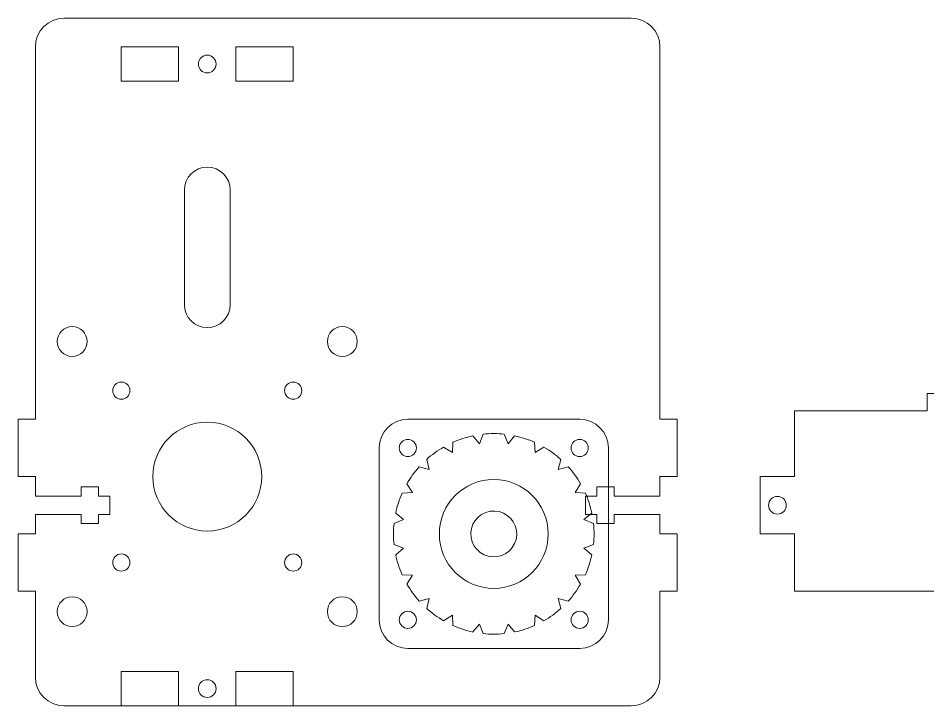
# Model space of a CAD drawing. Header units: centimetres. Extents: x -121 to 177, y -44 to 114.
# Drawn here: x 97.9 to 113.78, y 12.15 to 24.15 of the extents above; entities that cross this region are included whole.
import ezdxf

# ---------------------------------------------------------------- set-up
doc = ezdxf.new("R2010")
doc.units = ezdxf.units.CM
doc.header["$MEASUREMENT"] = 0
doc.layers.add('Layer 1', color=7, linetype='Continuous')

msp = doc.modelspace()

# ---------------------------------------------------------------- linework, layer by layer
at = {"layer": 'Layer 1', "lineweight": 18}
for centre in [(98.843, 18.507), (103.557, 18.507), (98.843, 13.793), (103.557, 13.793)]:
    msp.add_ellipse(centre, major_axis=(0, 0.2605), ratio=1, dxfattribs=at)
at = {"layer": 'Layer 1', "lineweight": 9}
for points, knots in [([(98.2, 14.15), (98.2, 14.15), (97.9, 14.15), (97.9, 14.15), (97.9, 14.15), (97.9, 14.15), (97.9, 15.15), (97.9, 15.15), (97.9, 15.15), (97.9, 15.15), (98.2, 15.15), (98.2, 15.15), (98.2, 15.15), (98.2, 15.15), (98.2, 15.49), (98.2, 15.49), (98.2, 15.49), (98.2, 15.49), (99, 15.49), (99, 15.49), (99, 15.49), (99, 15.49), (99, 15.33), (99, 15.33), (99, 15.33), (99, 15.33), (99.3, 15.33), (99.3, 15.33), (99.3, 15.33), (99.3, 15.33), (99.3, 15.49), (99.3, 15.49), (99.3, 15.49), (99.3, 15.49), (99.5, 15.49), (99.5, 15.49), (99.5, 15.49), (99.5, 15.49), (99.5, 15.81), (99.5, 15.81), (99.5, 15.81), (99.5, 15.81), (99.3, 15.81), (99.3, 15.81), (99.3, 15.81), (99.3, 15.81), (99.3, 15.97), (99.3, 15.97), (99.3, 15.97), (99.3, 15.97), (99, 15.97), (99, 15.97), (99, 15.97), (99, 15.97), (99, 15.81), (99, 15.81), (99, 15.81), (99, 15.81), (98.2, 15.81), (98.2, 15.81), (98.2, 15.81), (98.2, 15.81), (98.2, 16.15), (98.2, 16.15), (98.2, 16.15), (98.2, 16.15), (97.9, 16.15), (97.9, 16.15), (97.9, 16.15), (97.9, 16.15), (97.9, 17.15), (97.9, 17.15), (97.9, 17.15), (97.9, 17.15), (98.2, 17.15), (98.2, 17.15), (98.2, 17.15), (98.2, 17.15), (98.2, 23.65), (98.2, 23.65), (98.2, 23.65), (98.2, 23.92609), (98.42391, 24.15), (98.7, 24.15), (98.7, 24.15), (98.7, 24.15), (108.6, 24.15), (108.6, 24.15), (108.6, 24.15), (108.87609, 24.15), (109.1, 23.92609), (109.1, 23.65), (109.1, 23.65), (109.1, 23.65), (109.1, 17.15), (109.1, 17.15), (109.1, 17.15), (109.1, 17.15), (109.4, 17.15), (109.4, 17.15), (109.4, 17.15), (109.4, 17.15), (109.4, 16.15), (109.4, 16.15), (109.4, 16.15), (109.4, 16.15), (109.1, 16.15), (109.1, 16.15), (109.1, 16.15), (109.1, 16.15), (109.1, 15.81), (109.1, 15.81), (109.1, 15.81), (109.1, 15.81), (108.3, 15.81), (108.3, 15.81), (108.3, 15.81), (108.3, 15.81), (108.3, 15.97), (108.3, 15.97), (108.3, 15.97), (108.3, 15.97), (108, 15.97), (108, 15.97), (108, 15.97), (108, 15.97), (108, 15.81), (108, 15.81), (108, 15.81), (108, 15.81), (107.8, 15.81), (107.8, 15.81), (107.8, 15.81), (107.8, 15.81), (107.8, 15.49), (107.8, 15.49), (107.8, 15.49), (107.8, 15.49), (108, 15.49), (108, 15.49), (108, 15.49), (108, 15.49), (108, 15.33), (108, 15.33), (108, 15.33), (108, 15.33), (108.3, 15.33), (108.3, 15.33), (108.3, 15.33), (108.3, 15.33), (108.3, 15.49), (108.3, 15.49), (108.3, 15.49), (108.3, 15.49), (109.1, 15.49), (109.1, 15.49), (109.1, 15.49), (109.1, 15.49), (109.1, 15.15), (109.1, 15.15), (109.1, 15.15), (109.1, 15.15), (109.4, 15.15), (109.4, 15.15), (109.4, 15.15), (109.4, 15.15), (109.4, 14.15), (109.4, 14.15), (109.4, 14.15), (109.4, 14.15), (109.1, 14.15), (109.1, 14.15), (109.1, 14.15), (109.1, 14.15), (109.1, 12.65), (109.1, 12.65), (109.1, 12.65), (109.1, 12.37391), (108.87609, 12.15), (108.6, 12.15), (108.6, 12.15), (108.6, 12.15), (98.7, 12.15), (98.7, 12.15), (98.7, 12.15), (98.42391, 12.15), (98.2, 12.37391), (98.2, 12.65), (98.2, 12.65), (98.2, 12.65), (98.2, 14.15), (98.2, 14.15)], [0, 0, 0, 0, 0.02083333, 0.02083333, 0.02083333, 0.02083333, 0.04166667, 0.04166667, 0.04166667, 0.04166667, 0.0625, 0.0625, 0.0625, 0.0625, 0.08333333, 0.08333333, 0.08333333, 0.08333333, 0.10416667, 0.10416667, 0.10416667, 0.10416667, 0.125, 0.125, 0.125, 0.125, 0.14583333, 0.14583333, 0.14583333, 0.14583333, 0.16666667, 0.16666667, 0.16666667, 0.16666667, 0.1875, 0.1875, 0.1875, 0.1875, 0.20833333, 0.20833333, 0.20833333, 0.20833333, 0.22916667, 0.22916667, 0.22916667, 0.22916667, 0.25, 0.25, 0.25, 0.25, 0.27083333, 0.27083333, 0.27083333, 0.27083333, 0.29166667, 0.29166667, 0.29166667, 0.29166667, 0.3125, 0.3125, 0.3125, 0.3125, 0.33333333, 0.33333333, 0.33333333, 0.33333333, 0.35416667, 0.35416667, 0.35416667, 0.35416667, 0.375, 0.375, 0.375, 0.375, 0.39583333, 0.39583333, 0.39583333, 0.39583333, 0.41666667, 0.41666667, 0.41666667, 0.41666667, 0.4375, 0.4375, 0.4375, 0.4375, 0.45833333, 0.45833333, 0.45833333, 0.45833333, 0.47916667, 0.47916667, 0.47916667, 0.47916667, 0.5, 0.5, 0.5, 0.5, 0.52083333, 0.52083333, 0.52083333, 0.52083333, 0.54166667, 0.54166667, 0.54166667, 0.54166667, 0.5625, 0.5625, 0.5625, 0.5625, 0.58333333, 0.58333333, 0.58333333, 0.58333333, 0.60416667, 0.60416667, 0.60416667, 0.60416667, 0.625, 0.625, 0.625, 0.625, 0.64583333, 0.64583333, 0.64583333, 0.64583333, 0.66666667, 0.66666667, 0.66666667, 0.66666667, 0.6875, 0.6875, 0.6875, 0.6875, 0.70833333, 0.70833333, 0.70833333, 0.70833333, 0.72916667, 0.72916667, 0.72916667, 0.72916667, 0.75, 0.75, 0.75, 0.75, 0.77083333, 0.77083333, 0.77083333, 0.77083333, 0.79166667, 0.79166667, 0.79166667, 0.79166667, 0.8125, 0.8125, 0.8125, 0.8125, 0.83333333, 0.83333333, 0.83333333, 0.83333333, 0.85416667, 0.85416667, 0.85416667, 0.85416667, 0.875, 0.875, 0.875, 0.875, 0.89583333, 0.89583333, 0.89583333, 0.89583333, 0.91666667, 0.91666667, 0.91666667, 0.91666667, 0.9375, 0.9375, 0.9375, 0.9375, 0.95833333, 0.95833333, 0.95833333, 0.95833333, 0.97916667, 0.97916667, 0.97916667, 0.97916667, 1, 1, 1, 1]), ([(99.7, 23.65), (99.7, 23.65), (100.7, 23.65), (100.7, 23.65), (100.7, 23.65), (100.7, 23.65), (100.7, 23.05), (100.7, 23.05), (100.7, 23.05), (100.7, 23.05), (99.7, 23.05), (99.7, 23.05), (99.7, 23.05), (99.7, 23.05), (99.7, 23.65), (99.7, 23.65)], [0, 0, 0, 0, 0.25, 0.25, 0.25, 0.25, 0.5, 0.5, 0.5, 0.5, 0.75, 0.75, 0.75, 0.75, 1, 1, 1, 1]), ([(101.2, 23.505), (101.28559, 23.505), (101.355, 23.43559), (101.355, 23.35), (101.355, 23.35), (101.355, 23.26441), (101.28559, 23.195), (101.2, 23.195), (101.2, 23.195), (101.11441, 23.195), (101.045, 23.26441), (101.045, 23.35), (101.045, 23.35), (101.045, 23.43559), (101.11441, 23.505), (101.2, 23.505)], [0, 0, 0, 0, 0.25, 0.25, 0.25, 0.25, 0.5, 0.5, 0.5, 0.5, 0.75, 0.75, 0.75, 0.75, 1, 1, 1, 1]), ([(101.7, 23.65), (101.7, 23.65), (102.7, 23.65), (102.7, 23.65), (102.7, 23.65), (102.7, 23.65), (102.7, 23.05), (102.7, 23.05), (102.7, 23.05), (102.7, 23.05), (101.7, 23.05), (101.7, 23.05), (101.7, 23.05), (101.7, 23.05), (101.7, 23.65), (101.7, 23.65)], [0, 0, 0, 0, 0.25, 0.25, 0.25, 0.25, 0.5, 0.5, 0.5, 0.5, 0.75, 0.75, 0.75, 0.75, 1, 1, 1, 1]), ([(116.7625, 17.3), (116.7625, 17.3), (116.7625, 17.6), (116.7625, 17.6), (116.7625, 17.6), (116.7625, 17.6), (115.7625, 17.6), (115.7625, 17.6), (115.7625, 17.6), (115.7625, 17.6), (115.7625, 17.3), (115.7625, 17.3), (115.7625, 17.3), (115.7625, 17.3), (115.4225, 17.3), (115.4225, 17.3), (115.4225, 17.3), (115.4225, 17.3), (115.4225, 16.5), (115.4225, 16.5), (115.4225, 16.5), (115.4225, 16.5), (115.5825, 16.5), (115.5825, 16.5), (115.5825, 16.5), (115.5825, 16.5), (115.5825, 16.2), (115.5825, 16.2), (115.5825, 16.2), (115.5825, 16.2), (115.4225, 16.2), (115.4225, 16.2), (115.4225, 16.2), (115.4225, 16.2), (115.4225, 16), (115.4225, 16), (115.4225, 16), (115.4225, 16), (115.1025, 16), (115.1025, 16), (115.1025, 16), (115.1025, 16), (115.1025, 16.2), (115.1025, 16.2), (115.1025, 16.2), (115.1025, 16.2), (114.9425, 16.2), (114.9425, 16.2), (114.9425, 16.2), (114.9425, 16.2), (114.9425, 16.5), (114.9425, 16.5), (114.9425, 16.5), (114.9425, 16.5), (115.1025, 16.5), (115.1025, 16.5), (115.1025, 16.5), (115.1025, 16.5), (115.1025, 17.3), (115.1025, 17.3), (115.1025, 17.3), (115.1025, 17.3), (114.7625, 17.3), (114.7625, 17.3), (114.7625, 17.3), (114.7625, 17.3), (114.7625, 17.6), (114.7625, 17.6), (114.7625, 17.6), (114.7625, 17.6), (113.7625, 17.6), (113.7625, 17.6), (113.7625, 17.6), (113.7625, 17.6), (113.7625, 17.3), (113.7625, 17.3), (113.7625, 17.3), (111.85503, 17.3), (113.35746, 17.3), (111.45, 17.3), (111.45, 17.3), (111.45, 17.3), (111.45, 16.15), (111.45, 16.15), (111.45, 16.15), (111.45, 16.15), (110.85, 16.15), (110.85, 16.15), (110.85, 16.15), (110.85, 16.15), (110.85, 15.15), (110.85, 15.15), (110.85, 15.15), (110.85, 15.15), (111.45, 15.15), (111.45, 15.15), (111.45, 15.15), (111.45, 15.15), (111.45, 14.15), (111.45, 14.15), (111.45, 14.15), (111.45, 14.15), (119.05, 14.15), (119.05, 14.15), (119.05, 14.15), (119.05, 14.15), (119.05, 15.15), (119.05, 15.15), (119.05, 15.15), (119.05, 15.15), (119.65, 15.15), (119.65, 15.15), (119.65, 15.15), (119.65, 15.15), (119.65, 16.15), (119.65, 16.15), (119.65, 16.15), (119.65, 16.15), (119.05, 16.15), (119.05, 16.15), (119.05, 16.15), (119.05, 16.15), (119.05, 17.3), (119.05, 17.3), (119.05, 17.3), (118.42413, 17.3), (117.38837, 17.3), (116.7625, 17.3)], [0, 0, 0, 0, 0.03125, 0.03125, 0.03125, 0.03125, 0.0625, 0.0625, 0.0625, 0.0625, 0.09375, 0.09375, 0.09375, 0.09375, 0.125, 0.125, 0.125, 0.125, 0.15625, 0.15625, 0.15625, 0.15625, 0.1875, 0.1875, 0.1875, 0.1875, 0.21875, 0.21875, 0.21875, 0.21875, 0.25, 0.25, 0.25, 0.25, 0.28125, 0.28125, 0.28125, 0.28125, 0.3125, 0.3125, 0.3125, 0.3125, 0.34375, 0.34375, 0.34375, 0.34375, 0.375, 0.375, 0.375, 0.375, 0.40625, 0.40625, 0.40625, 0.40625, 0.4375, 0.4375, 0.4375, 0.4375, 0.46875, 0.46875, 0.46875, 0.46875, 0.5, 0.5, 0.5, 0.5, 0.53125, 0.53125, 0.53125, 0.53125, 0.5625, 0.5625, 0.5625, 0.5625, 0.59375, 0.59375, 0.59375, 0.59375, 0.625, 0.625, 0.625, 0.625, 0.65625, 0.65625, 0.65625, 0.65625, 0.6875, 0.6875, 0.6875, 0.6875, 0.71875, 0.71875, 0.71875, 0.71875, 0.75, 0.75, 0.75, 0.75, 0.78125, 0.78125, 0.78125, 0.78125, 0.8125, 0.8125, 0.8125, 0.8125, 0.84375, 0.84375, 0.84375, 0.84375, 0.875, 0.875, 0.875, 0.875, 0.90625, 0.90625, 0.90625, 0.90625, 0.9375, 0.9375, 0.9375, 0.9375, 0.96875, 0.96875, 0.96875, 0.96875, 1, 1, 1, 1]), ([(110.995, 15.65), (110.995, 15.73559), (111.06441, 15.805), (111.15, 15.805), (111.15, 15.805), (111.23559, 15.805), (111.305, 15.73559), (111.305, 15.65), (111.305, 15.65), (111.305, 15.56441), (111.23559, 15.495), (111.15, 15.495), (111.15, 15.495), (111.06441, 15.495), (110.995, 15.56441), (110.995, 15.65)], [0, 0, 0, 0, 0.25, 0.25, 0.25, 0.25, 0.5, 0.5, 0.5, 0.5, 0.75, 0.75, 0.75, 0.75, 1, 1, 1, 1]), ([(99.7, 12.75), (99.7, 12.75), (100.7, 12.75), (100.7, 12.75), (100.7, 12.75), (100.7, 12.75), (100.7, 12.15), (100.7, 12.15), (100.7, 12.15), (100.7, 12.15), (99.7, 12.15), (99.7, 12.15), (99.7, 12.15), (99.7, 12.15), (99.7, 12.75), (99.7, 12.75)], [0, 0, 0, 0, 0.25, 0.25, 0.25, 0.25, 0.5, 0.5, 0.5, 0.5, 0.75, 0.75, 0.75, 0.75, 1, 1, 1, 1]), ([(101.7, 12.75), (101.7, 12.75), (102.7, 12.75), (102.7, 12.75), (102.7, 12.75), (102.7, 12.75), (102.7, 12.15), (102.7, 12.15), (102.7, 12.15), (102.7, 12.15), (101.7, 12.15), (101.7, 12.15), (101.7, 12.15), (101.7, 12.15), (101.7, 12.75), (101.7, 12.75)], [0, 0, 0, 0, 0.25, 0.25, 0.25, 0.25, 0.5, 0.5, 0.5, 0.5, 0.75, 0.75, 0.75, 0.75, 1, 1, 1, 1]), ([(101.2, 12.605), (101.28559, 12.605), (101.355, 12.53559), (101.355, 12.45), (101.355, 12.45), (101.355, 12.36441), (101.28559, 12.295), (101.2, 12.295), (101.2, 12.295), (101.11441, 12.295), (101.045, 12.36441), (101.045, 12.45), (101.045, 12.45), (101.045, 12.53559), (101.11441, 12.605), (101.2, 12.605)], [0, 0, 0, 0, 0.25, 0.25, 0.25, 0.25, 0.5, 0.5, 0.5, 0.5, 0.75, 0.75, 0.75, 0.75, 1, 1, 1, 1])]:
    msp.add_open_spline(points, degree=3, knots=knots, dxfattribs=at)
at = {"layer": 'Layer 1', "lineweight": 18}
for points, knots in [([(101.6, 19.15), (101.6, 19.15), (101.6, 20.92912), (101.6, 21.15), (101.6, 21.15), (101.6, 21.37088), (101.42088, 21.55), (101.2, 21.55), (101.2, 21.55), (100.97912, 21.55), (100.8, 21.37088), (100.8, 21.15), (100.8, 21.15), (100.8, 20.92912), (100.8, 19.15), (100.8, 19.15), (100.8, 19.15), (100.8, 18.92912), (100.97912, 18.75), (101.2, 18.75), (101.2, 18.75), (101.42088, 18.75), (101.6, 18.92912), (101.6, 19.15)], [0, 0, 0, 0, 0.16666667, 0.16666667, 0.16666667, 0.16666667, 0.33333333, 0.33333333, 0.33333333, 0.33333333, 0.5, 0.5, 0.5, 0.5, 0.66666667, 0.66666667, 0.66666667, 0.66666667, 0.83333333, 0.83333333, 0.83333333, 0.83333333, 1, 1, 1, 1]), ([(99.7, 17.8), (99.78283, 17.8), (99.85, 17.73283), (99.85, 17.65), (99.85, 17.65), (99.85, 17.56717), (99.78283, 17.5), (99.7, 17.5), (99.7, 17.5), (99.61717, 17.5), (99.55, 17.56717), (99.55, 17.65), (99.55, 17.65), (99.55, 17.73283), (99.61717, 17.8), (99.7, 17.8)], [0, 0, 0, 0, 0.25, 0.25, 0.25, 0.25, 0.5, 0.5, 0.5, 0.5, 0.75, 0.75, 0.75, 0.75, 1, 1, 1, 1]), ([(102.7, 17.8), (102.78283, 17.8), (102.85, 17.73283), (102.85, 17.65), (102.85, 17.65), (102.85, 17.56717), (102.78283, 17.5), (102.7, 17.5), (102.7, 17.5), (102.61717, 17.5), (102.55, 17.56717), (102.55, 17.65), (102.55, 17.65), (102.55, 17.73283), (102.61717, 17.8), (102.7, 17.8)], [0, 0, 0, 0, 0.25, 0.25, 0.25, 0.25, 0.5, 0.5, 0.5, 0.5, 0.75, 0.75, 0.75, 0.75, 1, 1, 1, 1]), ([(101.2, 17.1), (101.72458, 17.1), (102.15, 16.67458), (102.15, 16.15), (102.15, 16.15), (102.15, 15.62542), (101.72458, 15.2), (101.2, 15.2), (101.2, 15.2), (100.67542, 15.2), (100.25, 15.62542), (100.25, 16.15), (100.25, 16.15), (100.25, 16.67458), (100.67542, 17.1), (101.2, 17.1)], [0, 0, 0, 0, 0.25, 0.25, 0.25, 0.25, 0.5, 0.5, 0.5, 0.5, 0.75, 0.75, 0.75, 0.75, 1, 1, 1, 1]), ([(99.7, 14.8), (99.78283, 14.8), (99.85, 14.73283), (99.85, 14.65), (99.85, 14.65), (99.85, 14.56717), (99.78283, 14.5), (99.7, 14.5), (99.7, 14.5), (99.61717, 14.5), (99.55, 14.56717), (99.55, 14.65), (99.55, 14.65), (99.55, 14.73283), (99.61717, 14.8), (99.7, 14.8)], [0, 0, 0, 0, 0.25, 0.25, 0.25, 0.25, 0.5, 0.5, 0.5, 0.5, 0.75, 0.75, 0.75, 0.75, 1, 1, 1, 1]), ([(102.7, 14.8), (102.78283, 14.8), (102.85, 14.73283), (102.85, 14.65), (102.85, 14.65), (102.85, 14.56717), (102.78283, 14.5), (102.7, 14.5), (102.7, 14.5), (102.61717, 14.5), (102.55, 14.56717), (102.55, 14.65), (102.55, 14.65), (102.55, 14.73283), (102.61717, 14.8), (102.7, 14.8)], [0, 0, 0, 0, 0.25, 0.25, 0.25, 0.25, 0.5, 0.5, 0.5, 0.5, 0.75, 0.75, 0.75, 0.75, 1, 1, 1, 1])]:
    msp.add_open_spline(points, degree=3, knots=knots, dxfattribs=at)
at = {"layer": 'Layer 1', "color": 1, "lineweight": 18}
for points, knots in [([(104.2, 16.65), (104.2, 16.92609), (104.42391, 17.15), (104.7, 17.15), (104.7, 17.15), (104.7, 17.15), (107.7, 17.15), (107.7, 17.15), (107.7, 17.15), (107.97609, 17.15), (108.2, 16.92609), (108.2, 16.65), (108.2, 16.65), (108.2, 16.65), (108.2, 13.65), (108.2, 13.65), (108.2, 13.65), (108.2, 13.37391), (107.97609, 13.15), (107.7, 13.15), (107.7, 13.15), (107.7, 13.15), (104.7, 13.15), (104.7, 13.15), (104.7, 13.15), (104.42391, 13.15), (104.2, 13.37391), (104.2, 13.65), (104.2, 13.65), (104.2, 13.65), (104.2, 16.65), (104.2, 16.65)], [0, 0, 0, 0, 0.125, 0.125, 0.125, 0.125, 0.25, 0.25, 0.25, 0.25, 0.375, 0.375, 0.375, 0.375, 0.5, 0.5, 0.5, 0.5, 0.625, 0.625, 0.625, 0.625, 0.75, 0.75, 0.75, 0.75, 0.875, 0.875, 0.875, 0.875, 1, 1, 1, 1]), ([(104.7, 16.8), (104.78283, 16.8), (104.85, 16.73283), (104.85, 16.65), (104.85, 16.65), (104.85, 16.56717), (104.78283, 16.5), (104.7, 16.5), (104.7, 16.5), (104.61717, 16.5), (104.55, 16.56717), (104.55, 16.65), (104.55, 16.65), (104.55, 16.73283), (104.61717, 16.8), (104.7, 16.8)], [0, 0, 0, 0, 0.25, 0.25, 0.25, 0.25, 0.5, 0.5, 0.5, 0.5, 0.75, 0.75, 0.75, 0.75, 1, 1, 1, 1]), ([(107.7, 16.8), (107.78283, 16.8), (107.85, 16.73283), (107.85, 16.65), (107.85, 16.65), (107.85, 16.56717), (107.78283, 16.5), (107.7, 16.5), (107.7, 16.5), (107.61717, 16.5), (107.55, 16.56717), (107.55, 16.65), (107.55, 16.65), (107.55, 16.73283), (107.61717, 16.8), (107.7, 16.8)], [0, 0, 0, 0, 0.25, 0.25, 0.25, 0.25, 0.5, 0.5, 0.5, 0.5, 0.75, 0.75, 0.75, 0.75, 1, 1, 1, 1]), ([(106.2, 16.1), (106.72458, 16.1), (107.15, 15.67458), (107.15, 15.15), (107.15, 15.15), (107.15, 14.62542), (106.72458, 14.2), (106.2, 14.2), (106.2, 14.2), (105.67542, 14.2), (105.25, 14.62542), (105.25, 15.15), (105.25, 15.15), (105.25, 15.67458), (105.67542, 16.1), (106.2, 16.1)], [0, 0, 0, 0, 0.25, 0.25, 0.25, 0.25, 0.5, 0.5, 0.5, 0.5, 0.75, 0.75, 0.75, 0.75, 1, 1, 1, 1]), ([(104.7, 13.8), (104.78283, 13.8), (104.85, 13.73283), (104.85, 13.65), (104.85, 13.65), (104.85, 13.56717), (104.78283, 13.5), (104.7, 13.5), (104.7, 13.5), (104.61717, 13.5), (104.55, 13.56717), (104.55, 13.65), (104.55, 13.65), (104.55, 13.73283), (104.61717, 13.8), (104.7, 13.8)], [0, 0, 0, 0, 0.25, 0.25, 0.25, 0.25, 0.5, 0.5, 0.5, 0.5, 0.75, 0.75, 0.75, 0.75, 1, 1, 1, 1]), ([(107.7, 13.8), (107.78283, 13.8), (107.85, 13.73283), (107.85, 13.65), (107.85, 13.65), (107.85, 13.56717), (107.78283, 13.5), (107.7, 13.5), (107.7, 13.5), (107.61717, 13.5), (107.55, 13.56717), (107.55, 13.65), (107.55, 13.65), (107.55, 13.73283), (107.61717, 13.8), (107.7, 13.8)], [0, 0, 0, 0, 0.25, 0.25, 0.25, 0.25, 0.5, 0.5, 0.5, 0.5, 0.75, 0.75, 0.75, 0.75, 1, 1, 1, 1])]:
    msp.add_open_spline(points, degree=3, knots=knots, dxfattribs=at)
at = {"layer": 'Layer 1', "color": 30, "lineweight": 20}
for points, knots in [([(106.01705, 16.89043), (106.14091, 16.90355), (106.26337, 16.90329), (106.38298, 16.89077), (106.38298, 16.89077), (106.38298, 16.89077), (106.38294, 16.89046), (106.38294, 16.89046), (106.38294, 16.89046), (106.38294, 16.89046), (106.4491, 16.72274), (106.4491, 16.72274), (106.4491, 16.72274), (106.4491, 16.72274), (106.56385, 16.8618), (106.56385, 16.8618), (106.56385, 16.8618), (106.56385, 16.8618), (106.56392, 16.8621), (106.56392, 16.8621), (106.56392, 16.8621), (106.68438, 16.83644), (106.8009, 16.79821), (106.91182, 16.74866), (106.91182, 16.74866), (106.91182, 16.74866), (106.92291, 16.5688), (106.92291, 16.5688), (106.92291, 16.5688), (106.92291, 16.5688), (107.07479, 16.66544), (107.07479, 16.66544), (107.07479, 16.66544), (107.1807, 16.60419), (107.28, 16.53204), (107.37095, 16.45022), (107.37095, 16.45022), (107.37095, 16.45022), (107.32596, 16.27596), (107.32596, 16.27596), (107.32596, 16.27596), (107.32596, 16.27596), (107.5004, 16.32098), (107.5004, 16.32098), (107.5004, 16.32098), (107.58178, 16.23078), (107.65416, 16.13178), (107.71577, 16.02512), (107.71577, 16.02512), (107.71577, 16.02512), (107.71559, 16.02501), (107.71559, 16.02501), (107.71559, 16.02501), (107.71559, 16.02501), (107.61879, 15.87291), (107.61879, 15.87291), (107.61879, 15.87291), (107.61879, 15.87291), (107.79875, 15.86181), (107.79875, 15.86181), (107.79875, 15.86181), (107.79875, 15.86181), (107.79899, 15.86192), (107.79899, 15.86192), (107.79899, 15.86192), (107.84784, 15.75203), (107.88597, 15.63563), (107.91175, 15.51381), (107.91175, 15.51381), (107.91175, 15.51381), (107.77274, 15.3991), (107.77274, 15.3991), (107.77274, 15.3991), (107.77274, 15.3991), (107.94045, 15.33294), (107.94045, 15.33294), (107.94045, 15.33294), (107.95356, 15.2091), (107.95331, 15.08662), (107.9408, 14.96702), (107.9408, 14.96702), (107.9408, 14.96702), (107.94046, 14.96705), (107.94046, 14.96705), (107.94046, 14.96705), (107.94046, 14.96705), (107.77274, 14.9009), (107.77274, 14.9009), (107.77274, 14.9009), (107.77274, 14.9009), (107.9118, 14.78615), (107.9118, 14.78615), (107.9118, 14.78615), (107.9118, 14.78615), (107.91215, 14.78607), (107.91215, 14.78607), (107.91215, 14.78607), (107.8865, 14.66561), (107.84832, 14.54908), (107.79879, 14.43816), (107.79879, 14.43816), (107.79879, 14.43816), (107.79874, 14.43819), (107.79874, 14.43819), (107.79874, 14.43819), (107.79874, 14.43819), (107.6188, 14.42709), (107.6188, 14.42709), (107.6188, 14.42709), (107.6188, 14.42709), (107.71549, 14.27512), (107.71549, 14.27512), (107.71549, 14.27512), (107.65428, 14.16924), (107.58217, 14.06995), (107.50039, 13.97902), (107.50039, 13.97902), (107.50039, 13.97902), (107.32596, 14.02404), (107.32596, 14.02404), (107.32596, 14.02404), (107.32596, 14.02404), (107.37101, 13.84947), (107.37101, 13.84947), (107.37101, 13.84947), (107.37101, 13.84947), (107.37103, 13.84946), (107.37103, 13.84946), (107.37103, 13.84946), (107.28084, 13.76809), (107.18184, 13.69572), (107.07519, 13.63411), (107.07519, 13.63411), (107.07519, 13.63411), (107.07501, 13.63441), (107.07501, 13.63441), (107.07501, 13.63441), (107.07501, 13.63441), (106.92291, 13.73121), (106.92291, 13.73121), (106.92291, 13.73121), (106.92291, 13.73121), (106.91181, 13.55125), (106.91181, 13.55125), (106.91181, 13.55125), (106.91181, 13.55125), (106.9119, 13.55105), (106.9119, 13.55105), (106.9119, 13.55105), (106.80201, 13.5022), (106.68566, 13.46401), (106.56382, 13.43822), (106.56382, 13.43822), (106.56382, 13.43822), (106.4491, 13.57725), (106.4491, 13.57725), (106.4491, 13.57725), (106.4491, 13.57725), (106.38294, 13.40955), (106.38294, 13.40955), (106.38294, 13.40955), (106.25909, 13.39644), (106.13662, 13.39669), (106.01702, 13.4092), (106.01702, 13.4092), (106.01702, 13.4092), (106.01705, 13.40954), (106.01705, 13.40954), (106.01705, 13.40954), (106.01705, 13.40954), (105.9509, 13.57726), (105.9509, 13.57726), (105.9509, 13.57726), (105.9509, 13.57726), (105.83614, 13.4382), (105.83614, 13.4382), (105.83614, 13.4382), (105.83614, 13.4382), (105.83607, 13.43785), (105.83607, 13.43785), (105.83607, 13.43785), (105.71561, 13.4635), (105.59907, 13.50168), (105.48816, 13.55121), (105.48816, 13.55121), (105.48816, 13.55121), (105.48818, 13.55125), (105.48818, 13.55125), (105.48818, 13.55125), (105.48818, 13.55125), (105.47709, 13.7312), (105.47709, 13.7312), (105.47709, 13.7312), (105.47709, 13.7312), (105.32512, 13.63451), (105.32512, 13.63451), (105.32512, 13.63451), (105.21924, 13.69572), (105.11995, 13.76783), (105.02902, 13.84961), (105.02902, 13.84961), (105.02902, 13.84961), (105.07404, 14.02404), (105.07404, 14.02404), (105.07404, 14.02404), (105.07404, 14.02404), (104.89946, 13.97898), (104.89946, 13.97898), (104.89946, 13.97898), (104.89946, 13.97898), (104.89946, 13.97897), (104.89946, 13.97897), (104.89946, 13.97897), (104.81809, 14.06916), (104.74572, 14.16816), (104.68411, 14.27481), (104.68411, 14.27481), (104.68411, 14.27481), (104.68441, 14.27499), (104.68441, 14.27499), (104.68441, 14.27499), (104.68441, 14.27499), (104.78121, 14.42709), (104.78121, 14.42709), (104.78121, 14.42709), (104.78121, 14.42709), (104.60125, 14.43819), (104.60125, 14.43819), (104.60125, 14.43819), (104.60125, 14.43819), (104.60105, 14.43809), (104.60105, 14.43809), (104.60105, 14.43809), (104.5522, 14.54799), (104.51401, 14.66434), (104.48822, 14.78618), (104.48822, 14.78618), (104.48822, 14.78618), (104.62725, 14.9009), (104.62725, 14.9009), (104.62725, 14.9009), (104.62725, 14.9009), (104.45955, 14.96706), (104.45955, 14.96706), (104.45955, 14.96706), (104.44643, 15.0909), (104.44669, 15.21338), (104.4592, 15.33298), (104.4592, 15.33298), (104.4592, 15.33298), (104.45954, 15.33294), (104.45954, 15.33294), (104.45954, 15.33294), (104.45954, 15.33294), (104.62726, 15.3991), (104.62726, 15.3991), (104.62726, 15.3991), (104.62726, 15.3991), (104.48819, 15.51385), (104.48819, 15.51385), (104.48819, 15.51385), (104.48819, 15.51385), (104.48785, 15.51393), (104.48785, 15.51393), (104.48785, 15.51393), (104.5135, 15.63439), (104.55168, 15.75092), (104.60121, 15.86184), (104.60121, 15.86184), (104.60121, 15.86184), (104.60125, 15.86181), (104.60125, 15.86181), (104.60125, 15.86181), (104.60125, 15.86181), (104.7812, 15.87291), (104.7812, 15.87291), (104.7812, 15.87291), (104.7812, 15.87291), (104.68451, 16.02488), (104.68451, 16.02488), (104.68451, 16.02488), (104.74572, 16.13076), (104.81783, 16.23005), (104.89961, 16.32098), (104.89961, 16.32098), (104.89961, 16.32098), (105.07404, 16.27596), (105.07404, 16.27596), (105.07404, 16.27596), (105.07404, 16.27596), (105.02898, 16.45053), (105.02898, 16.45053), (105.02898, 16.45053), (105.02898, 16.45053), (105.02897, 16.45054), (105.02897, 16.45054), (105.02897, 16.45054), (105.11916, 16.53191), (105.21816, 16.60428), (105.32481, 16.66589), (105.32481, 16.66589), (105.32481, 16.66589), (105.32499, 16.66559), (105.32499, 16.66559), (105.32499, 16.66559), (105.32499, 16.66559), (105.47709, 16.56879), (105.47709, 16.56879), (105.47709, 16.56879), (105.47709, 16.56879), (105.48819, 16.74875), (105.48819, 16.74875), (105.48819, 16.74875), (105.48819, 16.74875), (105.48809, 16.74895), (105.48809, 16.74895), (105.48809, 16.74895), (105.59798, 16.7978), (105.71434, 16.83599), (105.83618, 16.86178), (105.83618, 16.86178), (105.83618, 16.86178), (105.9509, 16.72275), (105.9509, 16.72275), (105.9509, 16.72275), (105.9509, 16.72275), (106.01705, 16.89043), (106.01705, 16.89043)], [0, 0, 0, 0, 0.01219512, 0.01219512, 0.01219512, 0.01219512, 0.02439024, 0.02439024, 0.02439024, 0.02439024, 0.03658537, 0.03658537, 0.03658537, 0.03658537, 0.04878049, 0.04878049, 0.04878049, 0.04878049, 0.06097561, 0.06097561, 0.06097561, 0.06097561, 0.07317073, 0.07317073, 0.07317073, 0.07317073, 0.08536585, 0.08536585, 0.08536585, 0.08536585, 0.09756098, 0.09756098, 0.09756098, 0.09756098, 0.1097561, 0.1097561, 0.1097561, 0.1097561, 0.12195122, 0.12195122, 0.12195122, 0.12195122, 0.13414634, 0.13414634, 0.13414634, 0.13414634, 0.14634146, 0.14634146, 0.14634146, 0.14634146, 0.15853659, 0.15853659, 0.15853659, 0.15853659, 0.17073171, 0.17073171, 0.17073171, 0.17073171, 0.18292683, 0.18292683, 0.18292683, 0.18292683, 0.19512195, 0.19512195, 0.19512195, 0.19512195, 0.20731707, 0.20731707, 0.20731707, 0.20731707, 0.2195122, 0.2195122, 0.2195122, 0.2195122, 0.23170732, 0.23170732, 0.23170732, 0.23170732, 0.24390244, 0.24390244, 0.24390244, 0.24390244, 0.25609756, 0.25609756, 0.25609756, 0.25609756, 0.26829268, 0.26829268, 0.26829268, 0.26829268, 0.2804878, 0.2804878, 0.2804878, 0.2804878, 0.29268293, 0.29268293, 0.29268293, 0.29268293, 0.30487805, 0.30487805, 0.30487805, 0.30487805, 0.31707317, 0.31707317, 0.31707317, 0.31707317, 0.32926829, 0.32926829, 0.32926829, 0.32926829, 0.34146341, 0.34146341, 0.34146341, 0.34146341, 0.35365854, 0.35365854, 0.35365854, 0.35365854, 0.36585366, 0.36585366, 0.36585366, 0.36585366, 0.37804878, 0.37804878, 0.37804878, 0.37804878, 0.3902439, 0.3902439, 0.3902439, 0.3902439, 0.40243902, 0.40243902, 0.40243902, 0.40243902, 0.41463415, 0.41463415, 0.41463415, 0.41463415, 0.42682927, 0.42682927, 0.42682927, 0.42682927, 0.43902439, 0.43902439, 0.43902439, 0.43902439, 0.45121951, 0.45121951, 0.45121951, 0.45121951, 0.46341463, 0.46341463, 0.46341463, 0.46341463, 0.47560976, 0.47560976, 0.47560976, 0.47560976, 0.48780488, 0.48780488, 0.48780488, 0.48780488, 0.5, 0.5, 0.5, 0.5, 0.51219512, 0.51219512, 0.51219512, 0.51219512, 0.52439024, 0.52439024, 0.52439024, 0.52439024, 0.53658537, 0.53658537, 0.53658537, 0.53658537, 0.54878049, 0.54878049, 0.54878049, 0.54878049, 0.56097561, 0.56097561, 0.56097561, 0.56097561, 0.57317073, 0.57317073, 0.57317073, 0.57317073, 0.58536585, 0.58536585, 0.58536585, 0.58536585, 0.59756098, 0.59756098, 0.59756098, 0.59756098, 0.6097561, 0.6097561, 0.6097561, 0.6097561, 0.62195122, 0.62195122, 0.62195122, 0.62195122, 0.63414634, 0.63414634, 0.63414634, 0.63414634, 0.64634146, 0.64634146, 0.64634146, 0.64634146, 0.65853659, 0.65853659, 0.65853659, 0.65853659, 0.67073171, 0.67073171, 0.67073171, 0.67073171, 0.68292683, 0.68292683, 0.68292683, 0.68292683, 0.69512195, 0.69512195, 0.69512195, 0.69512195, 0.70731707, 0.70731707, 0.70731707, 0.70731707, 0.7195122, 0.7195122, 0.7195122, 0.7195122, 0.73170732, 0.73170732, 0.73170732, 0.73170732, 0.74390244, 0.74390244, 0.74390244, 0.74390244, 0.75609756, 0.75609756, 0.75609756, 0.75609756, 0.76829268, 0.76829268, 0.76829268, 0.76829268, 0.7804878, 0.7804878, 0.7804878, 0.7804878, 0.79268293, 0.79268293, 0.79268293, 0.79268293, 0.80487805, 0.80487805, 0.80487805, 0.80487805, 0.81707317, 0.81707317, 0.81707317, 0.81707317, 0.82926829, 0.82926829, 0.82926829, 0.82926829, 0.84146341, 0.84146341, 0.84146341, 0.84146341, 0.85365854, 0.85365854, 0.85365854, 0.85365854, 0.86585366, 0.86585366, 0.86585366, 0.86585366, 0.87804878, 0.87804878, 0.87804878, 0.87804878, 0.8902439, 0.8902439, 0.8902439, 0.8902439, 0.90243902, 0.90243902, 0.90243902, 0.90243902, 0.91463415, 0.91463415, 0.91463415, 0.91463415, 0.92682927, 0.92682927, 0.92682927, 0.92682927, 0.93902439, 0.93902439, 0.93902439, 0.93902439, 0.95121951, 0.95121951, 0.95121951, 0.95121951, 0.96341463, 0.96341463, 0.96341463, 0.96341463, 0.97560976, 0.97560976, 0.97560976, 0.97560976, 0.98780488, 0.98780488, 0.98780488, 0.98780488, 1, 1, 1, 1]), ([(106.13743, 15.54508), (106.35558, 15.57963), (106.56052, 15.43073), (106.59507, 15.21257), (106.59507, 15.21257), (106.62963, 14.99442), (106.48073, 14.78948), (106.26257, 14.75492), (106.26257, 14.75492), (106.04442, 14.72037), (105.83948, 14.86927), (105.80492, 15.08743), (105.80492, 15.08743), (105.77037, 15.30558), (105.91927, 15.51052), (106.13743, 15.54508)], [0, 0, 0, 0, 0.25, 0.25, 0.25, 0.25, 0.5, 0.5, 0.5, 0.5, 0.75, 0.75, 0.75, 0.75, 1, 1, 1, 1])]:
    msp.add_open_spline(points, degree=3, knots=knots, dxfattribs=at)

doc.saveas('drawing.dxf')
